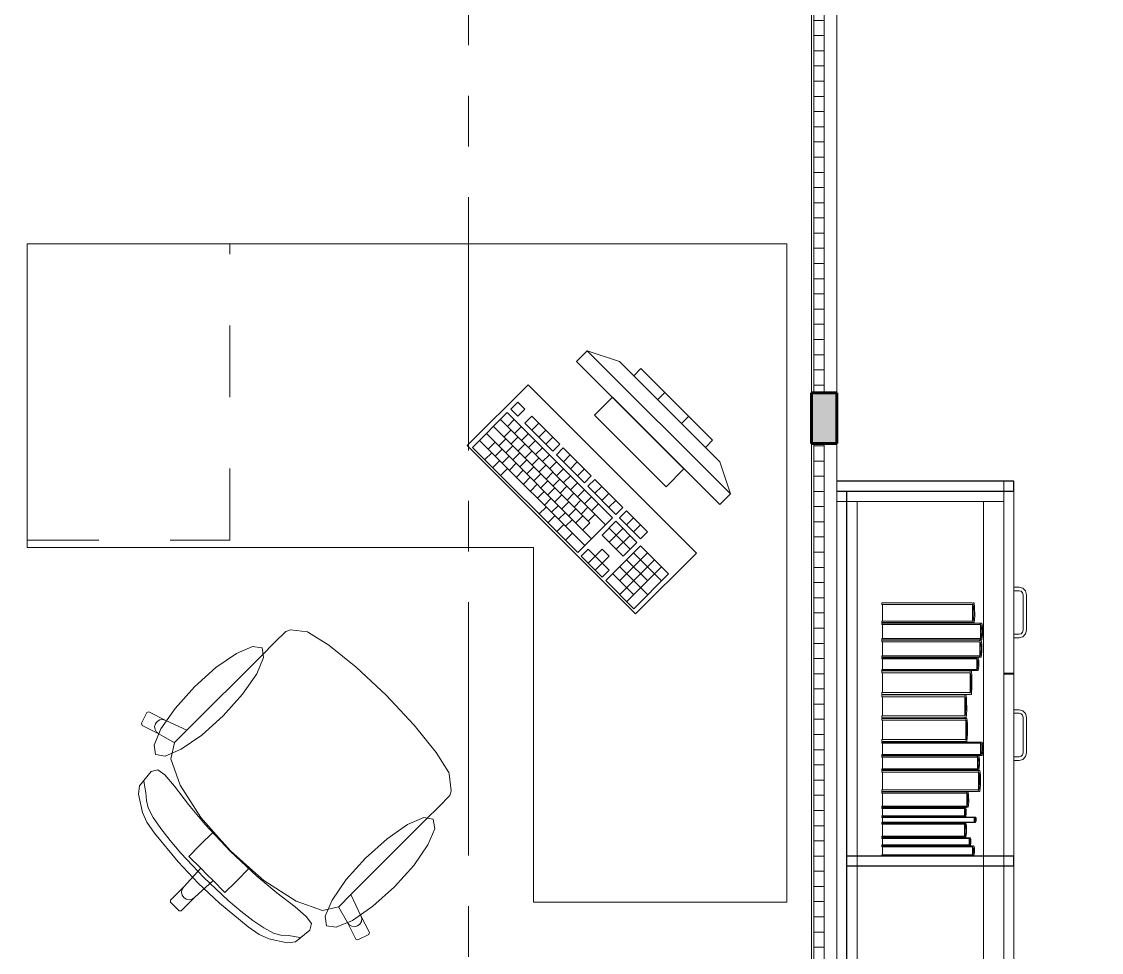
# Model space of a CAD drawing. Header units: inches. Extents: x -38 to 5698, y -33 to 92.
# Drawn here: x 315.66 to 317.793, y 30.32 to 32.158 of the extents above; entities that cross this region are included whole.
import ezdxf

# ---------------------------------------------------------------- set-up
doc = ezdxf.new("R2010")
doc.units = ezdxf.units.IN
doc.header["$MEASUREMENT"] = 0
doc.set_wipeout_variables(frame=1)
for name, pattern in [('Punto & Raya', [0.65, 0.5, -0.075, 0, -0.075]), ('Rayas', [0.282222, 0.141111, -0.141111]), ('Wipeout_Contour', [1, 0, -1])]:
    doc.linetypes.add(name, pattern=pattern)
for name, color, linetype in [('02 _ ARQ _ ZON _ Espacio.3D', 7, 'Continuous'), ('Acabado - Muros', 7, 'Continuous'), ('Interior - Mobiliario', 7, 'Continuous'), ('Marcador - Secciones', 251, 'Continuous'), ('Notas - Etiquetas', 251, 'Continuous')]:
    doc.layers.add(name, color=color, linetype=linetype)
doc.dimstyles.new('Estilo_Generado__8', dxfattribs={"dimtxt": 0.18, "dimasz": 0.0912, "dimexe": 0.18, "dimexo": 0.0625, "dimgap": 0, "dimtad": 0, "dimtih": 1, "dimtoh": 1, "dimdec": 4, "dimzin": 0, "dimdsep": 46, "dimcen": 0.09, "dimadec": 0, "dimazin": 0, "dimtfac": 1, "dimtdec": 4, "dimtmove": 0, "dimatfit": 3, "dimldrblk": 'ARROWHEAD_5', "dimfxl": 1, "dimtolj": 1, "dimtzin": 0, "dimarcsym": 0})
pattern_1 = [(0, (277.500038, 6e-09), (0, 0.030000001), [])]

# ---------------------------------------------------------------- blocks, each defined once
blk = doc.blocks.new('ARROWHEAD_5')
at = {"linetype": 'Continuous', "lineweight": 0}
blk.add_hatch(color=0, dxfattribs=at).paths.add_polyline_path([(-1, 0.2679), (0, 0), (-1, -0.2679)])
at = {"color": 0, "linetype": 'Continuous', "lineweight": 0}
blk.add_line((0, 0), (-1, 0), dxfattribs=at)

msp = doc.modelspace()

# ---------------------------------------------------------------- linework, layer by layer
at = {"layer": '02 _ ARQ _ ZON _ Espacio.3D', "color": 254, "linetype": 'Continuous', "lineweight": 0, "flags": 128}
msp.add_lwpolyline([(307.57, 29.75), (307.57, 30.6), (308.07, 30.6), (308.07, 29.75), (314.5696, 29.75), (314.57, 30.6), (315.07, 30.6), (315.0696, 29.75), (317.22, 29.75), (317.22, 39.75), (315.8047, 39.75), (315.8036, 39.4), (315.07, 39.4), (315.07, 39), (314.57, 39), (314.57, 39.4), (310.7228, 39.4), (310.7234, 39.7505), (308.4643, 39.75), (308.47, 39.4), (308.07, 39.4), (308.07, 39), (307.57, 39), (307.57, 39.7505)], dxfattribs=at)
msp.add_lwpolyline([(322.07, 31), (322.07, 29.7), (328.07, 29.7), (328.07, 30.2), (328.57, 30.2), (328.57, 30.7), (328.92, 30.7), (328.92, 31.899), (330.2701, 31.899), (330.2701, 32.9963), (328.92, 32.9963), (328.9203, 36.3463), (321.57, 36.3463), (321.57, 39.4), (321.17, 39.4), (321.17, 39.75), (317.27, 39.75), (317.27, 29.75), (320.97, 29.75), (320.97, 30.2), (321.57, 30.2), (321.57, 31)], close=True, dxfattribs=at)
at = {"layer": 'Interior - Mobiliario', "color": 175, "linetype": 'Rayas', "lineweight": 13}
for p, q in [((316.0712, 31.134), (316.0712, 31.719)), ((315.6712, 31.134), (316.0712, 31.134))]:
    msp.add_line(p, q, dxfattribs=at)
at = {"layer": 'Interior - Mobiliario', "color": 175, "linetype": 'Continuous', "lineweight": 13}
for p, q in [((316.7772, 31.5079), (316.756, 31.4867)), ((317.0601, 31.2251), (316.7772, 31.5079)), ((316.7772, 31.5079), (316.8409, 31.4867)), ((316.756, 31.4867), (317.0388, 31.2039)), ((316.8409, 31.4867), (317.0388, 31.2887)), ((316.8833, 31.4726), (316.8691, 31.4584)), ((316.8691, 31.4584), (317.0106, 31.317)), ((317.0247, 31.3311), (316.8833, 31.4726)), ((316.8267, 31.416), (316.7914, 31.3806)), ((316.9681, 31.2746), (316.8267, 31.416)), ((316.9163, 31.4113), (316.9304, 31.4254)), ((316.6398, 31.4062), (316.6261, 31.3925)), ((316.6537, 31.3923), (316.6398, 31.4062)), ((316.6193, 31.3856), (316.5507, 31.317)), ((316.827, 31.1779), (316.6193, 31.3856)), ((316.6261, 31.3925), (316.64, 31.3786)), ((316.64, 31.3786), (316.6537, 31.3923)), ((316.6675, 31.3785), (316.6538, 31.3648)), ((316.7229, 31.3231), (316.6675, 31.3785)), ((316.7914, 31.3806), (316.9328, 31.2392)), ((316.9634, 31.3641), (316.9776, 31.3783)), ((316.5918, 31.3582), (316.7822, 31.1678)), ((316.6055, 31.3719), (316.8133, 31.1642)), ((316.6194, 31.358), (316.6331, 31.3717)), ((316.6332, 31.3442), (316.647, 31.3579)), ((316.6538, 31.3648), (316.7092, 31.3094)), ((316.6677, 31.3509), (316.6814, 31.3646)), ((316.5644, 31.3307), (316.7721, 31.123)), ((316.5781, 31.3445), (316.7858, 31.1367)), ((316.6024, 31.3202), (316.6161, 31.3339)), ((316.6126, 31.3374), (316.6263, 31.3511)), ((316.6265, 31.3235), (316.6402, 31.3373)), ((316.6471, 31.3303), (316.6608, 31.3441)), ((316.6815, 31.3371), (316.6952, 31.3508)), ((316.6954, 31.3232), (316.7091, 31.3369)), ((317.0106, 31.317), (317.0247, 31.3311)), ((316.5507, 31.317), (316.7584, 31.1093)), ((316.5817, 31.3134), (316.5954, 31.3271)), ((316.5956, 31.2996), (316.6093, 31.3133)), ((316.6162, 31.3064), (316.6299, 31.3201)), ((316.6403, 31.3097), (316.654, 31.3234)), ((316.6541, 31.2959), (316.6679, 31.3096)), ((316.6609, 31.3165), (316.6746, 31.3302)), ((316.6748, 31.3026), (316.6885, 31.3164)), ((316.7092, 31.3094), (316.7229, 31.3231)), ((316.7298, 31.3162), (316.7161, 31.3024)), ((316.7852, 31.2608), (316.7298, 31.3162)), ((316.5749, 31.2928), (316.5886, 31.3065)), ((316.5905, 31.2772), (316.6042, 31.2909)), ((316.6094, 31.2857), (316.6231, 31.2995)), ((316.63, 31.2925), (316.6438, 31.3062)), ((316.6439, 31.2787), (316.6576, 31.2924)), ((316.668, 31.282), (316.6817, 31.2957)), ((316.6886, 31.2888), (316.7023, 31.3025)), ((316.7025, 31.2749), (316.7162, 31.2887)), ((316.7161, 31.3024), (316.7715, 31.2471)), ((316.73, 31.2886), (316.7437, 31.3023)), ((316.7438, 31.2747), (316.7575, 31.2885)), ((317.0601, 31.2251), (317.0388, 31.2887)), ((316.6061, 31.2616), (316.6198, 31.2754)), ((316.6233, 31.2719), (316.637, 31.2856)), ((316.6371, 31.258), (316.6508, 31.2718)), ((316.6577, 31.2648), (316.6715, 31.2785)), ((316.6818, 31.2682), (316.6956, 31.2819)), ((316.6957, 31.2543), (316.7094, 31.268)), ((316.7163, 31.2611), (316.73, 31.2748)), ((316.7577, 31.2609), (316.7714, 31.2746)), ((316.9328, 31.2392), (316.9681, 31.2746)), ((316.651, 31.2442), (316.6647, 31.2579)), ((316.6716, 31.251), (316.6853, 31.2647)), ((316.6854, 31.2371), (316.6992, 31.2509)), ((316.7095, 31.2405), (316.7232, 31.2542)), ((316.7302, 31.2473), (316.7439, 31.261)), ((316.744, 31.2334), (316.7577, 31.2471)), ((316.7715, 31.2471), (316.7852, 31.2608)), ((316.7922, 31.2538), (316.7784, 31.2401)), ((316.8475, 31.1985), (316.7922, 31.2538)), ((316.6648, 31.2303), (316.6785, 31.2441)), ((316.6786, 31.2165), (316.6924, 31.2302)), ((316.6993, 31.2233), (316.713, 31.237)), ((316.7234, 31.2266), (316.7371, 31.2403)), ((316.7372, 31.2128), (316.7509, 31.2265)), ((316.7579, 31.2196), (316.7716, 31.2333)), ((316.7784, 31.2401), (316.8338, 31.1847)), ((316.7923, 31.2263), (316.806, 31.24)), ((316.8061, 31.2124), (316.8198, 31.2261)), ((317.0388, 31.2039), (317.0601, 31.2251)), ((317.29, 31.23), (317.6, 31.23)), ((317.29, 29.77), (317.29, 31.23)), ((317.6, 31.23), (317.6, 29.77)), ((316.6925, 31.2027), (316.7062, 31.2164)), ((316.7063, 31.1888), (316.7201, 31.2025)), ((316.7131, 31.2094), (316.7268, 31.2232)), ((316.727, 31.1956), (316.7407, 31.2093)), ((316.7511, 31.1989), (316.7648, 31.2126)), ((316.7717, 31.2057), (316.7854, 31.2194)), ((316.7856, 31.1919), (316.7993, 31.2056)), ((316.82, 31.1986), (316.8337, 31.2123)), ((317.31, 31.21), (317.56, 31.21)), ((317.56, 31.21), (317.6, 31.21)), ((316.6822, 31.1855), (316.696, 31.1992)), ((316.6996, 31.1682), (316.7133, 31.1819)), ((316.7202, 31.175), (316.7339, 31.1887)), ((316.7408, 31.1817), (316.7545, 31.1955)), ((316.7547, 31.1679), (316.7684, 31.1816)), ((316.7649, 31.1851), (316.7786, 31.1988)), ((316.7788, 31.1712), (316.7925, 31.1849)), ((316.8338, 31.1847), (316.8475, 31.1985)), ((316.8545, 31.1915), (316.8408, 31.1778)), ((316.896, 31.15), (316.8545, 31.1915)), ((316.7169, 31.1509), (316.7306, 31.1646)), ((316.734, 31.1611), (316.7478, 31.1748)), ((316.7584, 31.1093), (316.827, 31.1779)), ((316.7685, 31.1541), (316.7822, 31.1678)), ((316.8339, 31.171), (316.8065, 31.1435)), ((316.8754, 31.1294), (316.8339, 31.171)), ((316.8408, 31.1778), (316.8823, 31.1363)), ((316.8546, 31.164), (316.8683, 31.1777)), ((316.8684, 31.1501), (316.8822, 31.1638)), ((316.7342, 31.1335), (316.7479, 31.1473)), ((316.8065, 31.1435), (316.848, 31.102)), ((316.8202, 31.1572), (316.8617, 31.1157)), ((316.8203, 31.1297), (316.8477, 31.1571)), ((316.8342, 31.1158), (316.8616, 31.1433)), ((316.8823, 31.1363), (316.896, 31.15)), ((316.8824, 31.1225), (316.8138, 31.0539)), ((316.848, 31.102), (316.8754, 31.1294)), ((316.9378, 31.0671), (316.8824, 31.1225)), ((316.779, 31.1161), (316.7653, 31.1024)), ((316.7653, 31.1024), (316.8069, 31.0608)), ((316.7929, 31.1023), (316.779, 31.1161)), ((316.7792, 31.0885), (316.7929, 31.1023)), ((316.8066, 31.116), (316.7929, 31.1023)), ((316.7929, 31.1023), (316.8067, 31.0884)), ((316.8205, 31.1021), (316.8066, 31.116)), ((316.8067, 31.0884), (316.8205, 31.1021)), ((316.8414, 31.0538), (316.8962, 31.1086)), ((316.8686, 31.1088), (316.924, 31.0534)), ((316.793, 31.0747), (316.8067, 31.0884)), ((316.8206, 31.0746), (316.8067, 31.0884)), ((316.8069, 31.0608), (316.8206, 31.0746)), ((316.8412, 31.0814), (316.8966, 31.026)), ((316.8415, 31.0262), (316.9101, 31.0948)), ((316.8549, 31.0951), (316.8965, 31.0535)), ((316.8553, 31.0124), (316.9239, 31.081)), ((316.8138, 31.0539), (316.8692, 30.9985)), ((316.8275, 31.0676), (316.8691, 31.0261)), ((316.8692, 30.9985), (316.9378, 31.0671)), ((317.63, 31.041), (317.62, 31.041)), ((317.62, 31.041), (317.62, 31.034)), ((317.62, 31.034), (317.63, 31.034)), ((317.6375, 31.039), (317.63, 31.041)), ((317.63, 31.034), (317.634, 31.0329)), ((317.634, 31.0329), (317.6369, 31.03)), ((317.643, 31.0335), (317.6375, 31.039)), ((317.645, 31.026), (317.643, 31.0335)), ((317.6369, 31.03), (317.638, 31.026)), ((317.638, 31.026), (317.638, 30.956)), ((317.645, 30.956), (317.645, 31.026)), ((317.3587, 31.0066), (317.3587, 31.0097)), ((317.3587, 31.0097), (317.5372, 31.0097)), ((317.5394, 31.0066), (317.3587, 31.0066)), ((317.3605, 30.974), (317.3605, 31.0066)), ((317.5372, 31.0097), (317.5373, 31.0095)), ((317.5373, 31.0095), (317.5376, 31.0093)), ((317.5376, 31.0093), (317.5378, 31.0091)), ((317.5378, 31.0091), (317.5381, 31.0091)), ((317.5381, 31.0091), (317.5384, 31.0091)), ((317.5384, 31.0091), (317.5386, 31.0092)), ((317.5384, 31.0066), (317.5384, 30.974)), ((317.5386, 31.0092), (317.5389, 31.0093)), ((317.5389, 31.0093), (317.5391, 31.0096)), ((317.5391, 31.0096), (317.5392, 31.0097)), ((317.5392, 31.0097), (317.5412, 31.0097)), ((317.5402, 31.0008), (317.5394, 31.0066)), ((317.5407, 30.9888), (317.5402, 31.0008)), ((317.5412, 31.0097), (317.5422, 31.0012)), ((317.5422, 31.0012), (317.5424, 30.9838)), ((317.3587, 30.9709), (317.3587, 30.974)), ((317.3587, 30.974), (317.5394, 30.974)), ((317.5372, 30.9709), (317.3587, 30.9709)), ((317.3587, 30.9672), (317.3587, 30.9699)), ((317.3587, 30.9699), (317.5524, 30.9699)), ((317.5373, 30.971), (317.5372, 30.9709)), ((317.5375, 30.9712), (317.5373, 30.971)), ((317.5378, 30.9714), (317.5375, 30.9712)), ((317.538, 30.9715), (317.5378, 30.9714)), ((317.5383, 30.9715), (317.538, 30.9715)), ((317.5386, 30.9714), (317.5383, 30.9715)), ((317.5388, 30.9713), (317.5386, 30.9714)), ((317.539, 30.9711), (317.5388, 30.9713)), ((317.5392, 30.9709), (317.539, 30.9711)), ((317.5412, 30.9709), (317.5392, 30.9709)), ((317.5394, 30.974), (317.5399, 30.9769)), ((317.5399, 30.9769), (317.5407, 30.9888)), ((317.5424, 30.9838), (317.5412, 30.9709)), ((317.5524, 30.9699), (317.5526, 30.9697)), ((317.5526, 30.9697), (317.5528, 30.9695)), ((317.5528, 30.9695), (317.5531, 30.9694)), ((317.5531, 30.9694), (317.5534, 30.9693)), ((317.5534, 30.9693), (317.5537, 30.9693)), ((317.5537, 30.9693), (317.554, 30.9694)), ((317.554, 30.9694), (317.5542, 30.9695)), ((317.5542, 30.9695), (317.5545, 30.9697)), ((317.5545, 30.9697), (317.5546, 30.9699)), ((317.5546, 30.9699), (317.5568, 30.9699)), ((317.5568, 30.9699), (317.5578, 30.9626)), ((316.1815, 30.9536), (316.1596, 30.9317)), ((316.1908, 30.9565), (316.1815, 30.9536)), ((316.2247, 30.9525), (316.1908, 30.9565)), ((316.2269, 30.9516), (316.2247, 30.9525)), ((316.2669, 30.9267), (316.2269, 30.9516)), ((317.5548, 30.9672), (317.3587, 30.9672)), ((317.3606, 30.9396), (317.3606, 30.9672)), ((317.5538, 30.9672), (317.5538, 30.9396)), ((317.5557, 30.9623), (317.5548, 30.9672)), ((317.5554, 30.9421), (317.5562, 30.9522)), ((317.5562, 30.9522), (317.5557, 30.9623)), ((317.5581, 30.9479), (317.5568, 30.937)), ((317.5578, 30.9626), (317.5581, 30.9479)), ((317.63, 30.948), (317.62, 30.948)), ((317.62, 30.948), (317.62, 30.941)), ((317.634, 30.9491), (317.63, 30.948)), ((317.6369, 30.952), (317.634, 30.9491)), ((317.638, 30.956), (317.6369, 30.952)), ((317.6375, 30.943), (317.643, 30.9485)), ((317.643, 30.9485), (317.645, 30.956)), ((316.1596, 30.9317), (316.1341, 30.9062)), ((316.3206, 30.8831), (316.2669, 30.9267)), ((317.3587, 30.937), (317.3587, 30.9396)), ((317.3587, 30.9396), (317.5548, 30.9396)), ((317.5524, 30.937), (317.3587, 30.937)), ((317.3587, 30.9333), (317.3587, 30.936)), ((317.3587, 30.936), (317.5511, 30.936)), ((317.5535, 30.9333), (317.3587, 30.9333)), ((317.3606, 30.9053), (317.3606, 30.9333)), ((317.5511, 30.936), (317.5513, 30.9358)), ((317.5513, 30.9358), (317.5516, 30.9356)), ((317.5516, 30.9356), (317.5518, 30.9355)), ((317.5518, 30.9355), (317.5521, 30.9354)), ((317.5521, 30.9354), (317.5524, 30.9354)), ((317.5525, 30.9371), (317.5524, 30.937)), ((317.5524, 30.9354), (317.5527, 30.9355)), ((317.5528, 30.9373), (317.5525, 30.9371)), ((317.5525, 30.9333), (317.5525, 30.9053)), ((317.5527, 30.9355), (317.553, 30.9357)), ((317.553, 30.9375), (317.5528, 30.9373)), ((317.5533, 30.9375), (317.553, 30.9375)), ((317.553, 30.9357), (317.5532, 30.9359)), ((317.5532, 30.9359), (317.5533, 30.936)), ((317.5536, 30.9375), (317.5533, 30.9375)), ((317.5533, 30.936), (317.5555, 30.936)), ((317.5544, 30.9283), (317.5535, 30.9333)), ((317.5539, 30.9375), (317.5536, 30.9375)), ((317.5542, 30.9373), (317.5539, 30.9375)), ((317.5544, 30.9372), (317.5542, 30.9373)), ((317.5546, 30.937), (317.5544, 30.9372)), ((317.5549, 30.918), (317.5544, 30.9283)), ((317.5568, 30.937), (317.5546, 30.937)), ((317.5548, 30.9396), (317.5554, 30.9421)), ((317.5555, 30.936), (317.5565, 30.9287)), ((317.5565, 30.9287), (317.5568, 30.9137)), ((317.62, 30.941), (317.63, 30.941)), ((317.63, 30.941), (317.6375, 30.943)), ((316.1341, 30.9062), (315.9862, 30.7583)), ((317.3587, 30.9026), (317.3587, 30.9053)), ((317.3587, 30.9053), (317.5535, 30.9053)), ((317.5535, 30.9053), (317.5541, 30.9078)), ((317.5541, 30.9078), (317.5549, 30.918)), ((317.5568, 30.9137), (317.5555, 30.9026)), ((316.3214, 30.8824), (316.3206, 30.8831)), ((317.5511, 30.9026), (317.3587, 30.9026)), ((317.3587, 30.8996), (317.3587, 30.9016)), ((317.3587, 30.9016), (317.5452, 30.9016)), ((317.5475, 30.8996), (317.3587, 30.8996)), ((317.3606, 30.8785), (317.3606, 30.8996)), ((317.5452, 30.9016), (317.5454, 30.9015)), ((317.5454, 30.9015), (317.5456, 30.9013)), ((317.5456, 30.9013), (317.5459, 30.9012)), ((317.5459, 30.9012), (317.5462, 30.9012)), ((317.5462, 30.9012), (317.5465, 30.9012)), ((317.5465, 30.9012), (317.5467, 30.9012)), ((317.5465, 30.8996), (317.5465, 30.8785)), ((317.5467, 30.9012), (317.547, 30.9013)), ((317.547, 30.9013), (317.5472, 30.9015)), ((317.5472, 30.9015), (317.5473, 30.9016)), ((317.5473, 30.9016), (317.5494, 30.9016)), ((317.5484, 30.8958), (317.5475, 30.8996)), ((317.5481, 30.8804), (317.5489, 30.8881)), ((317.5489, 30.8881), (317.5484, 30.8958)), ((317.5494, 30.9016), (317.5505, 30.8961)), ((317.5507, 30.8849), (317.5494, 30.8765)), ((317.5505, 30.8961), (317.5507, 30.8849)), ((317.5512, 30.9027), (317.5511, 30.9026)), ((317.5515, 30.9029), (317.5512, 30.9027)), ((317.5518, 30.9031), (317.5515, 30.9029)), ((317.552, 30.9031), (317.5518, 30.9031)), ((317.5523, 30.9031), (317.552, 30.9031)), ((317.5526, 30.9031), (317.5523, 30.9031)), ((317.5529, 30.903), (317.5526, 30.9031)), ((317.5532, 30.9028), (317.5529, 30.903)), ((317.5533, 30.9026), (317.5532, 30.9028)), ((317.5555, 30.9026), (317.5533, 30.9026)), ((316.3798, 30.8276), (316.3214, 30.8824)), ((317.3587, 30.8765), (317.3587, 30.8785)), ((317.3587, 30.8785), (317.5475, 30.8785)), ((317.5452, 30.8765), (317.3587, 30.8765)), ((317.3587, 30.8718), (317.3587, 30.8755)), ((317.3587, 30.8755), (317.532, 30.8755)), ((317.5341, 30.8718), (317.3587, 30.8718)), ((317.3604, 30.8329), (317.3604, 30.8718)), ((317.532, 30.8755), (317.5321, 30.8753)), ((317.5321, 30.8753), (317.5323, 30.875)), ((317.5323, 30.875), (317.5326, 30.8748)), ((317.5326, 30.8748), (317.5328, 30.8748)), ((317.5328, 30.8748), (317.5331, 30.8748)), ((317.5331, 30.8748), (317.5334, 30.8749)), ((317.5332, 30.8718), (317.5332, 30.8329)), ((317.5334, 30.8749), (317.5336, 30.8751)), ((317.5336, 30.8751), (317.5338, 30.8754)), ((317.5338, 30.8754), (317.5339, 30.8755)), ((317.5339, 30.8755), (317.5358, 30.8755)), ((317.5349, 30.8649), (317.5341, 30.8718)), ((317.5353, 30.8506), (317.5349, 30.8649)), ((317.5358, 30.8755), (317.5368, 30.8654)), ((317.5368, 30.8654), (317.537, 30.8447)), ((317.5453, 30.8766), (317.5452, 30.8765)), ((317.5456, 30.8768), (317.5453, 30.8766)), ((317.5458, 30.8769), (317.5456, 30.8768)), ((317.5461, 30.8769), (317.5458, 30.8769)), ((317.5464, 30.8769), (317.5461, 30.8769)), ((317.5467, 30.8769), (317.5464, 30.8769)), ((317.5469, 30.8768), (317.5467, 30.8769)), ((317.5472, 30.8767), (317.5469, 30.8768)), ((317.5473, 30.8765), (317.5472, 30.8767)), ((317.5494, 30.8765), (317.5473, 30.8765)), ((317.5475, 30.8785), (317.5481, 30.8804)), ((317.62, 30.871), (317.6, 30.871)), ((317.62, 30.869), (317.6, 30.869)), ((317.5346, 30.8364), (317.5353, 30.8506)), ((317.537, 30.8447), (317.5358, 30.8292)), ((316.3798, 30.8276), (316.4346, 30.7693)), ((317.3587, 30.8292), (317.3587, 30.8329)), ((317.3587, 30.8329), (317.5341, 30.8329)), ((317.532, 30.8292), (317.3587, 30.8292)), ((317.3587, 30.8246), (317.3587, 30.8282)), ((317.3587, 30.8282), (317.5219, 30.8282)), ((317.5239, 30.8246), (317.3587, 30.8246)), ((317.3603, 30.7866), (317.3603, 30.8246)), ((317.5219, 30.8282), (317.522, 30.828)), ((317.522, 30.828), (317.5223, 30.8277)), ((317.5223, 30.8277), (317.5225, 30.8275)), ((317.5225, 30.8275), (317.5227, 30.8275)), ((317.5227, 30.8275), (317.523, 30.8275)), ((317.523, 30.8275), (317.5232, 30.8276)), ((317.5231, 30.8246), (317.5231, 30.7866)), ((317.5232, 30.8276), (317.5235, 30.8278)), ((317.5235, 30.8278), (317.5237, 30.828)), ((317.5237, 30.828), (317.5238, 30.8282)), ((317.5238, 30.8282), (317.5256, 30.8282)), ((317.5247, 30.8178), (317.5239, 30.8246)), ((317.5256, 30.8282), (317.5265, 30.8183)), ((317.5321, 30.8294), (317.532, 30.8292)), ((317.5323, 30.8297), (317.5321, 30.8294)), ((317.5325, 30.8299), (317.5323, 30.8297)), ((317.5328, 30.83), (317.5325, 30.8299)), ((317.533, 30.83), (317.5328, 30.83)), ((317.5333, 30.8299), (317.533, 30.83)), ((317.5335, 30.8297), (317.5333, 30.8299)), ((317.5338, 30.8295), (317.5335, 30.8297)), ((317.5339, 30.8292), (317.5338, 30.8295)), ((317.5358, 30.8292), (317.5339, 30.8292)), ((317.5341, 30.8329), (317.5346, 30.8364)), ((317.5244, 30.79), (317.5251, 30.8039)), ((317.5251, 30.8039), (317.5247, 30.8178)), ((317.5267, 30.798), (317.5256, 30.7829)), ((317.5265, 30.8183), (317.5267, 30.798)), ((317.62, 30.799), (317.63, 30.799)), ((317.62, 30.792), (317.62, 30.799)), ((317.63, 30.799), (317.6375, 30.797)), ((315.9073, 30.7936), (315.8965, 30.7722)), ((315.9114, 30.7949), (315.9073, 30.7936)), ((315.9445, 30.7779), (315.9114, 30.7949)), ((315.9279, 30.776), (315.9243, 30.7714)), ((315.933, 30.7788), (315.9279, 30.776)), ((315.9388, 30.7795), (315.933, 30.7788)), ((315.9445, 30.7779), (315.9388, 30.7795)), ((315.9862, 30.7583), (315.9445, 30.7779)), ((317.3587, 30.7829), (317.3587, 30.7866)), ((317.3587, 30.7866), (317.5239, 30.7866)), ((317.5219, 30.7829), (317.3587, 30.7829)), ((317.3587, 30.7783), (317.3587, 30.7819)), ((317.3587, 30.7819), (317.5234, 30.7819)), ((317.5255, 30.7783), (317.3587, 30.7783)), ((317.3603, 30.7399), (317.3603, 30.7783)), ((317.522, 30.7831), (317.5219, 30.7829)), ((317.5222, 30.7834), (317.522, 30.7831)), ((317.5224, 30.7836), (317.5222, 30.7834)), ((317.5227, 30.7837), (317.5224, 30.7836)), ((317.5229, 30.7837), (317.5227, 30.7837)), ((317.5232, 30.7836), (317.5229, 30.7837)), ((317.5234, 30.7834), (317.5232, 30.7836)), ((317.5236, 30.7832), (317.5234, 30.7834)), ((317.5234, 30.7819), (317.5236, 30.7817)), ((317.5238, 30.7829), (317.5236, 30.7832)), ((317.5236, 30.7817), (317.5238, 30.7814)), ((317.5256, 30.7829), (317.5238, 30.7829)), ((317.5238, 30.7814), (317.524, 30.7813)), ((317.5239, 30.7866), (317.5244, 30.79)), ((317.524, 30.7813), (317.5243, 30.7812)), ((317.5243, 30.7812), (317.5245, 30.7812)), ((317.5245, 30.7812), (317.5248, 30.7813)), ((317.5246, 30.7783), (317.5246, 30.7399)), ((317.5248, 30.7813), (317.525, 30.7815)), ((317.525, 30.7815), (317.5252, 30.7818)), ((317.5252, 30.7818), (317.5253, 30.7819)), ((317.5253, 30.7819), (317.5271, 30.7819)), ((317.5262, 30.7714), (317.5255, 30.7783)), ((317.5271, 30.7819), (317.5281, 30.7719)), ((317.63, 30.792), (317.62, 30.792)), ((317.634, 30.7909), (317.63, 30.792)), ((317.6369, 30.788), (317.634, 30.7909)), ((317.638, 30.784), (317.6369, 30.788)), ((317.6375, 30.797), (317.643, 30.7915)), ((317.638, 30.714), (317.638, 30.784)), ((317.643, 30.7915), (317.645, 30.784)), ((317.645, 30.784), (317.645, 30.714)), ((315.8965, 30.7722), (315.8978, 30.7681)), ((315.8978, 30.7681), (315.9309, 30.7512)), ((315.9243, 30.7714), (315.9227, 30.7658)), ((315.9227, 30.7658), (315.9234, 30.7599)), ((315.9234, 30.7599), (315.9263, 30.7548)), ((315.9263, 30.7548), (315.9309, 30.7512)), ((315.962, 30.7341), (315.9862, 30.7583)), ((316.4346, 30.7693), (316.4353, 30.7684)), ((316.4353, 30.7684), (316.4788, 30.7148)), ((317.526, 30.7433), (317.5267, 30.7574)), ((317.5267, 30.7574), (317.5262, 30.7714)), ((317.5281, 30.7719), (317.5283, 30.7515)), ((315.9309, 30.7512), (315.9619, 30.7338)), ((315.9619, 30.7338), (315.9545, 30.7019)), ((315.962, 30.7341), (315.9619, 30.7338)), ((317.3587, 30.7362), (317.3587, 30.7399)), ((317.3587, 30.7399), (317.5255, 30.7399)), ((317.5234, 30.7362), (317.3587, 30.7362)), ((317.3587, 30.7331), (317.3587, 30.7352)), ((317.3587, 30.7352), (317.5529, 30.7352)), ((317.5235, 30.7364), (317.5234, 30.7362)), ((317.5238, 30.7367), (317.5235, 30.7364)), ((317.524, 30.7369), (317.5238, 30.7367)), ((317.5242, 30.737), (317.524, 30.7369)), ((317.5245, 30.737), (317.5242, 30.737)), ((317.5247, 30.7369), (317.5245, 30.737)), ((317.525, 30.7367), (317.5247, 30.7369)), ((317.5252, 30.7365), (317.525, 30.7367)), ((317.5253, 30.7362), (317.5252, 30.7365)), ((317.5271, 30.7362), (317.5253, 30.7362)), ((317.5255, 30.7399), (317.526, 30.7433)), ((317.5283, 30.7515), (317.5271, 30.7362)), ((317.5529, 30.7352), (317.553, 30.7351)), ((317.553, 30.7351), (317.5533, 30.7349)), ((317.5533, 30.7349), (317.5536, 30.7348)), ((317.5536, 30.7348), (317.5539, 30.7348)), ((317.5539, 30.7348), (317.5541, 30.7348)), ((317.5541, 30.7348), (317.5544, 30.7348)), ((317.5544, 30.7348), (317.5547, 30.7349)), ((317.5547, 30.7349), (317.555, 30.7351)), ((317.555, 30.7351), (317.5551, 30.7352)), ((317.5551, 30.7352), (317.5572, 30.7352)), ((317.5572, 30.7352), (317.5583, 30.7294)), ((316.4788, 30.7148), (316.5038, 30.6747)), ((317.5552, 30.7331), (317.3587, 30.7331)), ((317.3606, 30.7108), (317.3606, 30.7331)), ((317.5542, 30.7331), (317.5542, 30.7108)), ((317.5562, 30.7291), (317.5552, 30.7331)), ((317.5552, 30.7108), (317.5558, 30.7128)), ((317.5558, 30.7128), (317.5567, 30.7209)), ((317.5567, 30.7209), (317.5562, 30.7291)), ((317.5586, 30.7175), (317.5572, 30.7086)), ((317.5583, 30.7294), (317.5586, 30.7175)), ((317.6369, 30.71), (317.638, 30.714)), ((317.645, 30.714), (317.643, 30.7065)), ((315.9545, 30.7019), (315.9728, 30.6499)), ((317.3587, 30.7086), (317.3587, 30.7108)), ((317.3587, 30.7108), (317.5552, 30.7108)), ((317.5529, 30.7086), (317.3587, 30.7086)), ((317.3587, 30.7054), (317.3587, 30.7076)), ((317.3587, 30.7076), (317.5466, 30.7076)), ((317.5489, 30.7054), (317.3587, 30.7054)), ((317.3606, 30.6822), (317.3606, 30.7054)), ((317.5466, 30.7076), (317.5468, 30.7075)), ((317.5468, 30.7075), (317.547, 30.7073)), ((317.547, 30.7073), (317.5473, 30.7072)), ((317.5473, 30.7072), (317.5475, 30.7072)), ((317.5475, 30.7072), (317.5478, 30.7072)), ((317.5478, 30.7072), (317.5481, 30.7072)), ((317.5479, 30.7054), (317.5479, 30.6822)), ((317.5481, 30.7072), (317.5484, 30.7074)), ((317.5484, 30.7074), (317.5486, 30.7075)), ((317.5486, 30.7075), (317.5487, 30.7076)), ((317.5487, 30.7076), (317.5508, 30.7076)), ((317.5498, 30.7013), (317.5489, 30.7054)), ((317.5495, 30.6843), (317.5503, 30.6928)), ((317.5503, 30.6928), (317.5498, 30.7013)), ((317.5508, 30.7076), (317.5519, 30.7016)), ((317.5519, 30.7016), (317.5521, 30.6892)), ((317.553, 30.7087), (317.5529, 30.7086)), ((317.5532, 30.7089), (317.553, 30.7087)), ((317.5535, 30.709), (317.5532, 30.7089)), ((317.5538, 30.7091), (317.5535, 30.709)), ((317.5541, 30.7091), (317.5538, 30.7091)), ((317.5544, 30.709), (317.5541, 30.7091)), ((317.5546, 30.7089), (317.5544, 30.709)), ((317.5549, 30.7088), (317.5546, 30.7089)), ((317.5551, 30.7086), (317.5549, 30.7088)), ((317.5572, 30.7086), (317.5551, 30.7086)), ((317.62, 30.706), (317.63, 30.706)), ((317.62, 30.699), (317.62, 30.706)), ((317.63, 30.699), (317.62, 30.699)), ((317.63, 30.706), (317.634, 30.7071)), ((317.6375, 30.701), (317.63, 30.699)), ((317.634, 30.7071), (317.6369, 30.71)), ((317.643, 30.7065), (317.6375, 30.701)), ((315.9158, 30.6768), (315.8926, 30.6489)), ((315.9288, 30.6802), (315.9158, 30.6768)), ((315.9431, 30.6702), (315.9288, 30.6802)), ((315.9617, 30.6479), (315.9431, 30.6702)), ((316.5038, 30.6747), (316.5047, 30.6726)), ((316.5047, 30.6726), (316.5086, 30.6387)), ((317.3587, 30.68), (317.3587, 30.6822)), ((317.3587, 30.6822), (317.5489, 30.6822)), ((317.5466, 30.68), (317.3587, 30.68)), ((317.3587, 30.6757), (317.3587, 30.679)), ((317.3587, 30.679), (317.5484, 30.679)), ((317.5507, 30.6757), (317.3587, 30.6757)), ((317.3606, 30.6411), (317.3606, 30.6757)), ((317.5467, 30.6801), (317.5466, 30.68)), ((317.5469, 30.6802), (317.5467, 30.6801)), ((317.5472, 30.6804), (317.5469, 30.6802)), ((317.5475, 30.6804), (317.5472, 30.6804)), ((317.5478, 30.6804), (317.5475, 30.6804)), ((317.548, 30.6804), (317.5478, 30.6804)), ((317.5483, 30.6803), (317.548, 30.6804)), ((317.5486, 30.6801), (317.5483, 30.6803)), ((317.5484, 30.679), (317.5486, 30.6788)), ((317.5487, 30.68), (317.5486, 30.6801)), ((317.5486, 30.6788), (317.5488, 30.6785)), ((317.5508, 30.68), (317.5487, 30.68)), ((317.5488, 30.6785), (317.5491, 30.6784)), ((317.5489, 30.6822), (317.5495, 30.6843)), ((317.5491, 30.6784), (317.5494, 30.6783)), ((317.5494, 30.6783), (317.5496, 30.6783)), ((317.5496, 30.6783), (317.5499, 30.6784)), ((317.5497, 30.6757), (317.5497, 30.6411)), ((317.5499, 30.6784), (317.5502, 30.6786)), ((317.5502, 30.6786), (317.5504, 30.6788)), ((317.5504, 30.6788), (317.5505, 30.679)), ((317.5505, 30.679), (317.5527, 30.679)), ((317.5516, 30.6695), (317.5507, 30.6757)), ((317.5521, 30.6892), (317.5508, 30.68)), ((317.5521, 30.6569), (317.5516, 30.6695)), ((317.5527, 30.679), (317.5537, 30.6699)), ((317.5537, 30.6699), (317.554, 30.6516)), ((315.8926, 30.6489), (315.8908, 30.6322)), ((315.9023, 30.6542), (315.9015, 30.6587)), ((315.9031, 30.6462), (315.9023, 30.6542)), ((315.9728, 30.6499), (316.0142, 30.5861)), ((317.5513, 30.6442), (317.5521, 30.6569)), ((317.554, 30.6516), (317.5527, 30.6378)), ((315.8908, 30.6322), (315.8985, 30.596)), ((315.9051, 30.6354), (315.9031, 30.6462)), ((315.9063, 30.62), (315.9051, 30.6354)), ((315.9896, 30.6117), (315.9617, 30.6479)), ((316.5058, 30.6294), (316.4838, 30.6074)), ((316.5086, 30.6387), (316.5058, 30.6294)), ((317.3587, 30.6378), (317.3587, 30.6411)), ((317.3587, 30.6411), (317.5507, 30.6411)), ((317.5484, 30.6378), (317.3587, 30.6378)), ((317.3587, 30.6344), (317.3587, 30.6368)), ((317.3587, 30.6368), (317.5258, 30.6368)), ((317.5278, 30.6344), (317.3587, 30.6344)), ((317.3604, 30.6088), (317.3604, 30.6344)), ((317.5258, 30.6368), (317.5259, 30.6367)), ((317.5259, 30.6367), (317.5262, 30.6365)), ((317.5262, 30.6365), (317.5264, 30.6364)), ((317.5264, 30.6364), (317.5266, 30.6363)), ((317.5266, 30.6363), (317.5269, 30.6363)), ((317.5269, 30.6363), (317.5271, 30.6364)), ((317.527, 30.6344), (317.527, 30.6088)), ((317.5271, 30.6364), (317.5274, 30.6365)), ((317.5274, 30.6365), (317.5276, 30.6367)), ((317.5276, 30.6367), (317.5277, 30.6368)), ((317.5277, 30.6368), (317.5295, 30.6368)), ((317.5286, 30.6298), (317.5278, 30.6344)), ((317.5291, 30.6204), (317.5286, 30.6298)), ((317.5295, 30.6368), (317.5305, 30.6301)), ((317.5305, 30.6301), (317.5307, 30.6165)), ((317.5485, 30.638), (317.5484, 30.6378)), ((317.5487, 30.6382), (317.5485, 30.638)), ((317.549, 30.6384), (317.5487, 30.6382)), ((317.5493, 30.6385), (317.549, 30.6384)), ((317.5496, 30.6385), (317.5493, 30.6385)), ((317.5499, 30.6384), (317.5496, 30.6385)), ((317.5501, 30.6383), (317.5499, 30.6384)), ((317.5504, 30.6381), (317.5501, 30.6383)), ((317.5505, 30.6378), (317.5504, 30.6381)), ((317.5527, 30.6378), (317.5505, 30.6378)), ((317.5507, 30.6411), (317.5513, 30.6442)), ((315.9102, 30.6053), (315.9063, 30.62)), ((316.0223, 30.5724), (315.9896, 30.6117)), ((316.4838, 30.6074), (316.4583, 30.5819)), ((317.3587, 30.6063), (317.3587, 30.6088)), ((317.3587, 30.6088), (317.5278, 30.6088)), ((317.5258, 30.6063), (317.3587, 30.6063)), ((317.3587, 30.6039), (317.3587, 30.6053)), ((317.3587, 30.6053), (317.521, 30.6053)), ((317.521, 30.6053), (317.5212, 30.6052)), ((317.5228, 30.6053), (317.5229, 30.6053)), ((317.5229, 30.6053), (317.5247, 30.6053)), ((317.5247, 30.6053), (317.5256, 30.6015)), ((317.5259, 30.6064), (317.5258, 30.6063)), ((317.5261, 30.6066), (317.5259, 30.6064)), ((317.5263, 30.6068), (317.5261, 30.6066)), ((317.5266, 30.6068), (317.5263, 30.6068)), ((317.5268, 30.6068), (317.5266, 30.6068)), ((317.5271, 30.6068), (317.5268, 30.6068)), ((317.5273, 30.6067), (317.5271, 30.6068)), ((317.5275, 30.6065), (317.5273, 30.6067)), ((317.5277, 30.6063), (317.5275, 30.6065)), ((317.5295, 30.6063), (317.5277, 30.6063)), ((317.5278, 30.6088), (317.5283, 30.6111)), ((317.5283, 30.6111), (317.5291, 30.6204)), ((317.5307, 30.6165), (317.5295, 30.6063)), ((315.8985, 30.596), (315.9075, 30.5768)), ((315.9201, 30.5864), (315.9102, 30.6053)), ((315.935, 30.5646), (315.9201, 30.5864)), ((316.0142, 30.5861), (316.039, 30.558)), ((317.523, 30.6039), (317.3587, 30.6039)), ((317.3587, 30.588), (317.3587, 30.5894)), ((317.3587, 30.5894), (317.523, 30.5894)), ((317.521, 30.588), (317.3587, 30.588)), ((317.3587, 30.5861), (317.3587, 30.587)), ((317.3587, 30.587), (317.54, 30.587)), ((317.5422, 30.5861), (317.3587, 30.5861)), ((317.3603, 30.5894), (317.3603, 30.6039)), ((317.3605, 30.5768), (317.3605, 30.5861)), ((317.5211, 30.588), (317.521, 30.588)), ((317.5213, 30.5881), (317.5211, 30.588)), ((317.5212, 30.6052), (317.5214, 30.6051)), ((317.5216, 30.5882), (317.5213, 30.5881)), ((317.5214, 30.6051), (317.5216, 30.6051)), ((317.5216, 30.6051), (317.5219, 30.605)), ((317.5218, 30.5883), (317.5216, 30.5882)), ((317.522, 30.5883), (317.5218, 30.5883)), ((317.5219, 30.605), (317.5221, 30.605)), ((317.5223, 30.5882), (317.522, 30.5883)), ((317.5221, 30.605), (317.5223, 30.6051)), ((317.5222, 30.6039), (317.5222, 30.5894)), ((317.5223, 30.6051), (317.5226, 30.6052)), ((317.5225, 30.5882), (317.5223, 30.5882)), ((317.5227, 30.5881), (317.5225, 30.5882)), ((317.5226, 30.6052), (317.5228, 30.6053)), ((317.5229, 30.588), (317.5227, 30.5881)), ((317.5247, 30.588), (317.5229, 30.588)), ((317.5238, 30.6013), (317.523, 30.6039)), ((317.523, 30.5894), (317.5235, 30.5907)), ((317.5235, 30.5907), (317.5242, 30.596)), ((317.5242, 30.596), (317.5238, 30.6013)), ((317.5258, 30.5938), (317.5247, 30.588)), ((317.5256, 30.6015), (317.5258, 30.5938)), ((317.54, 30.587), (317.5401, 30.5869)), ((317.5401, 30.5869), (317.5404, 30.5868)), ((317.5404, 30.5868), (317.5406, 30.5868)), ((317.5406, 30.5868), (317.5409, 30.5868)), ((317.5409, 30.5868), (317.5412, 30.5868)), ((317.5412, 30.5868), (317.5414, 30.5868)), ((317.5413, 30.5861), (317.5413, 30.5768)), ((317.5414, 30.5868), (317.5417, 30.5869)), ((317.5417, 30.5869), (317.5419, 30.5869)), ((317.5419, 30.5869), (317.542, 30.587)), ((317.542, 30.587), (317.5441, 30.587)), ((317.5431, 30.5844), (317.5422, 30.5861)), ((317.5435, 30.581), (317.5431, 30.5844)), ((317.5441, 30.587), (317.5451, 30.5846)), ((317.5451, 30.5846), (317.5453, 30.5796)), ((315.9075, 30.5768), (315.9224, 30.5551)), ((315.9536, 30.5408), (315.935, 30.5646)), ((316.0718, 30.5197), (316.0223, 30.5724)), ((316.4583, 30.5819), (316.3105, 30.4341)), ((317.3587, 30.576), (317.3587, 30.5768)), ((317.3587, 30.5768), (317.5422, 30.5768)), ((317.54, 30.576), (317.3587, 30.576)), ((317.3587, 30.5727), (317.3587, 30.575)), ((317.3587, 30.575), (317.5215, 30.575)), ((317.5235, 30.5727), (317.3587, 30.5727)), ((317.3603, 30.5493), (317.3603, 30.5727)), ((317.5215, 30.575), (317.5216, 30.5748)), ((317.5216, 30.5748), (317.5218, 30.5746)), ((317.5218, 30.5746), (317.5221, 30.5745)), ((317.5221, 30.5745), (317.5223, 30.5745)), ((317.5223, 30.5745), (317.5226, 30.5745)), ((317.5226, 30.5745), (317.5228, 30.5746)), ((317.5226, 30.5727), (317.5226, 30.5493)), ((317.5228, 30.5746), (317.523, 30.5747)), ((317.523, 30.5747), (317.5232, 30.5748)), ((317.5232, 30.5748), (317.5233, 30.575)), ((317.5233, 30.575), (317.5251, 30.575)), ((317.5242, 30.5685), (317.5235, 30.5727)), ((317.5247, 30.56), (317.5242, 30.5685)), ((317.5251, 30.575), (317.526, 30.5688)), ((317.526, 30.5688), (317.5263, 30.5564)), ((317.5401, 30.576), (317.54, 30.576)), ((317.5403, 30.5761), (317.5401, 30.576)), ((317.5406, 30.5761), (317.5403, 30.5761)), ((317.5408, 30.5761), (317.5406, 30.5761)), ((317.5411, 30.5761), (317.5408, 30.5761)), ((317.5414, 30.5761), (317.5411, 30.5761)), ((317.5416, 30.5761), (317.5414, 30.5761)), ((317.5419, 30.576), (317.5416, 30.5761)), ((317.542, 30.576), (317.5419, 30.576)), ((317.5441, 30.576), (317.542, 30.576)), ((317.5422, 30.5768), (317.5427, 30.5777)), ((317.5427, 30.5777), (317.5435, 30.581)), ((317.5453, 30.5796), (317.5441, 30.576)), ((315.9224, 30.5551), (315.9692, 30.4984)), ((316.039, 30.558), (316.0116, 30.5306)), ((316.039, 30.558), (316.0723, 30.5201)), ((317.3587, 30.5471), (317.3587, 30.5493)), ((317.3587, 30.5493), (317.5235, 30.5493)), ((317.5215, 30.5471), (317.3587, 30.5471)), ((317.3587, 30.5449), (317.3587, 30.5461)), ((317.3587, 30.5461), (317.53, 30.5461)), ((317.5321, 30.5449), (317.3587, 30.5449)), ((317.3604, 30.5322), (317.3604, 30.5449)), ((317.5216, 30.5472), (317.5215, 30.5471)), ((317.5218, 30.5474), (317.5216, 30.5472)), ((317.522, 30.5475), (317.5218, 30.5474)), ((317.5223, 30.5475), (317.522, 30.5475)), ((317.5225, 30.5475), (317.5223, 30.5475)), ((317.5227, 30.5475), (317.5225, 30.5475)), ((317.523, 30.5474), (317.5227, 30.5475)), ((317.5232, 30.5472), (317.523, 30.5474)), ((317.5233, 30.5471), (317.5232, 30.5472)), ((317.5251, 30.5471), (317.5233, 30.5471)), ((317.5235, 30.5493), (317.524, 30.5514)), ((317.524, 30.5514), (317.5247, 30.56)), ((317.5263, 30.5564), (317.5251, 30.5471)), ((317.53, 30.5461), (317.5301, 30.546)), ((317.5301, 30.546), (317.5303, 30.5459)), ((317.5303, 30.5459), (317.5306, 30.5458)), ((317.5306, 30.5458), (317.5308, 30.5458)), ((317.5308, 30.5458), (317.5311, 30.5458)), ((317.5311, 30.5458), (317.5314, 30.5459)), ((317.5312, 30.5449), (317.5312, 30.5322)), ((317.5314, 30.5459), (317.5316, 30.5459)), ((317.5316, 30.5459), (317.5318, 30.546)), ((317.5318, 30.546), (317.5319, 30.5461)), ((317.5319, 30.5461), (317.5338, 30.5461)), ((317.5329, 30.5426), (317.5321, 30.5449)), ((317.5333, 30.5379), (317.5329, 30.5426)), ((317.5338, 30.5461), (317.5348, 30.5428)), ((317.5348, 30.5428), (317.535, 30.536)), ((315.9747, 30.516), (315.9536, 30.5408)), ((316.0116, 30.5306), (315.9904, 30.5094)), ((316.1101, 30.4868), (316.0723, 30.5201)), ((317.3587, 30.5309), (317.3587, 30.5322)), ((317.3587, 30.5322), (317.5321, 30.5322)), ((317.53, 30.5309), (317.3587, 30.5309)), ((317.3587, 30.5284), (317.3587, 30.5299)), ((317.3587, 30.5299), (317.5368, 30.5299)), ((317.539, 30.5284), (317.3587, 30.5284)), ((317.5301, 30.531), (317.53, 30.5309)), ((317.5303, 30.5311), (317.5301, 30.531)), ((317.5305, 30.5312), (317.5303, 30.5311)), ((317.5308, 30.5312), (317.5305, 30.5312)), ((317.531, 30.5312), (317.5308, 30.5312)), ((317.5313, 30.5312), (317.531, 30.5312)), ((317.5315, 30.5311), (317.5313, 30.5312)), ((317.5318, 30.531), (317.5315, 30.5311)), ((317.5319, 30.5309), (317.5318, 30.531)), ((317.5338, 30.5309), (317.5319, 30.5309)), ((317.5321, 30.5322), (317.5326, 30.5333)), ((317.5326, 30.5333), (317.5333, 30.5379)), ((317.535, 30.536), (317.5338, 30.5309)), ((317.5368, 30.5299), (317.537, 30.5298)), ((317.537, 30.5298), (317.5372, 30.5297)), ((317.5372, 30.5297), (317.5375, 30.5297)), ((317.5375, 30.5297), (317.5377, 30.5296)), ((317.5377, 30.5296), (317.538, 30.5296)), ((317.538, 30.5296), (317.5383, 30.5297)), ((317.5383, 30.5297), (317.5385, 30.5298)), ((317.5385, 30.5298), (317.5388, 30.5299)), ((317.5388, 30.5299), (317.5389, 30.5299)), ((317.5389, 30.5299), (317.5408, 30.5299)), ((317.5398, 30.5256), (317.539, 30.5284)), ((317.5408, 30.5299), (317.5418, 30.5258)), ((315.9973, 30.4914), (315.9747, 30.516)), ((315.9904, 30.5094), (316.0141, 30.4858)), ((316.0718, 30.5197), (316.1246, 30.4702)), ((315.9692, 30.4984), (316.0084, 30.4562)), ((316.0141, 30.4858), (315.9801, 30.4493)), ((316.0201, 30.4679), (315.9973, 30.4914)), ((316.0141, 30.4858), (316.026, 30.4739)), ((316.1101, 30.4868), (316.0828, 30.4594)), ((316.1383, 30.462), (316.1101, 30.4868)), ((316.038, 30.4619), (316.0014, 30.4279)), ((316.0506, 30.4171), (316.0084, 30.4562)), ((316.0201, 30.4679), (316.0436, 30.4451)), ((316.038, 30.4619), (316.026, 30.4739)), ((316.0616, 30.4383), (316.038, 30.4619)), ((316.0828, 30.4594), (316.0616, 30.4383)), ((316.1246, 30.4702), (316.1639, 30.4375)), ((316.2021, 30.4207), (316.1383, 30.462)), ((315.9801, 30.4493), (315.954, 30.4232)), ((315.9769, 30.4444), (315.9757, 30.4387)), ((315.9757, 30.4387), (315.9769, 30.4329)), ((315.9801, 30.4493), (315.9769, 30.4444)), ((316.0436, 30.4451), (316.0682, 30.4226)), ((316.1639, 30.4375), (316.2001, 30.4095)), ((315.954, 30.4232), (315.954, 30.4189)), ((315.954, 30.4189), (315.9626, 30.4104)), ((316.0014, 30.4279), (315.9753, 30.4018)), ((315.9769, 30.4329), (315.9802, 30.428)), ((315.9851, 30.4247), (315.9802, 30.428)), ((315.9908, 30.4236), (315.9851, 30.4247)), ((315.9966, 30.4247), (315.9908, 30.4236)), ((316.0014, 30.4279), (315.9966, 30.4247)), ((316.1073, 30.3702), (316.0506, 30.4171)), ((316.0682, 30.4226), (316.0929, 30.4014)), ((316.2541, 30.4023), (316.2021, 30.4207)), ((316.2862, 30.4098), (316.3105, 30.4341)), ((316.3105, 30.4341), (316.33, 30.3923)), ((315.9711, 30.4019), (315.9626, 30.4104)), ((315.9753, 30.4018), (315.9711, 30.4019)), ((316.0929, 30.4014), (316.1167, 30.3828)), ((316.2001, 30.4095), (316.2223, 30.3909)), ((316.286, 30.4098), (316.2541, 30.4023)), ((316.2862, 30.4098), (316.286, 30.4098)), ((316.3033, 30.3788), (316.286, 30.4098)), ((316.33, 30.3923), (316.3317, 30.3866)), ((316.33, 30.3923), (316.347, 30.3592)), ((316.1167, 30.3828), (316.1386, 30.368)), ((316.2223, 30.3909), (316.2324, 30.3766)), ((316.2324, 30.3766), (316.2289, 30.3637)), ((316.307, 30.3742), (316.3033, 30.3788)), ((316.3203, 30.3457), (316.3033, 30.3788)), ((316.3121, 30.3713), (316.307, 30.3742)), ((316.3179, 30.3705), (316.3121, 30.3713)), ((316.3236, 30.3721), (316.3179, 30.3705)), ((316.3282, 30.3757), (316.3236, 30.3721)), ((316.331, 30.3808), (316.3282, 30.3757)), ((316.3317, 30.3866), (316.331, 30.3808)), ((316.1289, 30.3554), (316.1073, 30.3702)), ((316.1482, 30.3464), (316.1289, 30.3554)), ((316.1386, 30.368), (316.1574, 30.358)), ((316.1574, 30.358), (316.1722, 30.3541)), ((316.1722, 30.3541), (316.1876, 30.353)), ((316.1876, 30.353), (316.1983, 30.3509)), ((316.1983, 30.3509), (316.2064, 30.3501)), ((316.2289, 30.3637), (316.2011, 30.3405)), ((316.2064, 30.3501), (316.2109, 30.3493)), ((316.3457, 30.3552), (316.3243, 30.3443)), ((316.347, 30.3592), (316.3457, 30.3552)), ((316.1843, 30.3386), (316.1482, 30.3464)), ((316.2011, 30.3405), (316.1843, 30.3386)), ((316.3243, 30.3443), (316.3203, 30.3457))]:
    msp.add_line(p, q, dxfattribs=at)
at = {"layer": 'Interior - Mobiliario', "color": 175, "linetype": 'Continuous', "lineweight": 13, "flags": 128}
for points in [[(317.1712, 31.719), (315.6712, 31.719), (315.6712, 31.119), (316.6712, 31.119), (316.6712, 30.419), (317.1712, 30.419)], [(316.6605, 31.4407), (316.5403, 31.3205), (316.8727, 30.9882), (316.9929, 31.1084)], [(316.0013, 30.8441), (315.9632, 30.8016), (315.9351, 30.7612), (315.9215, 30.7292), (315.9244, 30.7103), (315.9433, 30.7074), (315.9754, 30.721), (316.0157, 30.749), (316.0582, 30.7872), (316.0964, 30.8296), (316.1244, 30.87), (316.138, 30.9021), (316.1351, 30.921), (316.1162, 30.9239), (316.0841, 30.9103), (316.0438, 30.8822)], [(316.3962, 30.4492), (316.3538, 30.411), (316.3134, 30.383), (316.2813, 30.3694), (316.2624, 30.3722), (316.2595, 30.3912), (316.2731, 30.4232), (316.3012, 30.4636), (316.3393, 30.5061), (316.3818, 30.5442), (316.4222, 30.5722), (316.4542, 30.5859), (316.4731, 30.583), (316.476, 30.5641), (316.4624, 30.532), (316.4344, 30.4916)]]:
    msp.add_lwpolyline(points, close=True, dxfattribs=at)
at = {"layer": 'Marcador - Secciones', "color": 251, "linetype": 'Punto & Raya', "lineweight": 13}
msp.add_line((316.5425, 46.2111), (316.5425, 0.8878), dxfattribs=at)

# ---------------------------------------------------------------- next in the draw order: wipeouts: each hides what was drawn before it
at = {"color": 254, "linetype": 'Wipeout_Contour', "lineweight": 0, "ltscale": 9809.287019}
msp.add_wipeout([(317.62, 30.51), (317.29, 30.51), (317.29, 30.49), (317.62, 30.49)], dxfattribs=at).dxf.layer = 'Interior - Mobiliario'

# ---------------------------------------------------------------- next in the draw order: linework, layer by layer
at = {"layer": 'Interior - Mobiliario', "color": 175, "linetype": 'Continuous', "lineweight": 13}
for p, q in [((317.31, 31.21), (317.31, 29.79)), ((317.56, 29.79), (317.56, 31.21)), ((317.6, 31.21), (317.6, 29.79)), ((317.6, 30.51), (317.6, 30.869)), ((317.62, 30.51), (317.62, 30.869)), ((317.3605, 30.5125), (317.3605, 30.5284)), ((317.5381, 30.5284), (317.5381, 30.5125)), ((317.5403, 30.5198), (317.5398, 30.5256)), ((317.5418, 30.5258), (317.5421, 30.5173)), ((317.29, 30.51), (317.62, 30.51)), ((317.29, 30.49), (317.29, 30.51)), ((317.3587, 30.511), (317.3587, 30.5125)), ((317.3587, 30.5125), (317.539, 30.5125)), ((317.5368, 30.511), (317.3587, 30.511)), ((317.5369, 30.5111), (317.5368, 30.511)), ((317.5372, 30.5112), (317.5369, 30.5111)), ((317.5374, 30.5113), (317.5372, 30.5112)), ((317.5377, 30.5113), (317.5374, 30.5113)), ((317.5379, 30.5113), (317.5377, 30.5113)), ((317.5382, 30.5113), (317.5379, 30.5113)), ((317.5385, 30.5112), (317.5382, 30.5113)), ((317.5387, 30.5111), (317.5385, 30.5112)), ((317.5389, 30.511), (317.5387, 30.5111)), ((317.5408, 30.511), (317.5389, 30.511)), ((317.539, 30.5125), (317.5396, 30.514)), ((317.5396, 30.514), (317.5403, 30.5198)), ((317.5421, 30.5173), (317.5408, 30.511)), ((317.62, 30.51), (317.6, 30.51)), ((317.62, 30.51), (317.62, 30.49)), ((317.62, 30.51), (317.62, 30.49)), ((317.62, 30.49), (317.29, 30.49)), ((317.6, 30.49), (317.6, 30.131)), ((317.62, 30.49), (317.6, 30.49)), ((317.62, 30.49), (317.62, 30.131))]:
    msp.add_line(p, q, dxfattribs=at)
at = {"layer": 'Interior - Mobiliario', "color": 175, "linetype": 'Continuous', "lineweight": 30}
for p, q in [((317.29, 30.49), (317.29, 30.51)), ((317.62, 30.51), (317.29, 30.51)), ((317.62, 30.49), (317.62, 30.51)), ((317.62, 30.49), (317.29, 30.49))]:
    msp.add_line(p, q, dxfattribs=at)

# ---------------------------------------------------------------- next in the draw order: wipeouts: each hides what was drawn before it
at = {"color": 254, "linetype": 'Wipeout_Contour', "lineweight": 0, "ltscale": 9808.587502}
msp.add_wipeout([(317.29, 31.23), (317.27, 31.23), (317.27, 29.77), (317.29, 29.77)], dxfattribs=at).dxf.layer = 'Interior - Mobiliario'

# ---------------------------------------------------------------- next in the draw order: linework, layer by layer
at = {"layer": 'Interior - Mobiliario', "color": 175, "linetype": 'Continuous', "lineweight": 30}
for p, q in [((317.27, 29.77), (317.27, 31.23)), ((317.29, 31.23), (317.27, 31.23)), ((317.29, 29.77), (317.29, 31.23))]:
    msp.add_line(p, q, dxfattribs=at)
at = {"layer": 'Interior - Mobiliario', "color": 175, "linetype": 'Continuous', "lineweight": 13}
for p, q in [((317.27, 31.23), (317.29, 31.23)), ((317.27, 29.77), (317.27, 31.23)), ((317.29, 31.23), (317.29, 29.77)), ((317.27, 31.21), (317.31, 31.21)), ((317.27, 29.79), (317.27, 31.21)), ((317.29, 30.51), (317.62, 30.51)), ((317.29, 30.49), (317.29, 30.51)), ((317.62, 30.49), (317.29, 30.49))]:
    msp.add_line(p, q, dxfattribs=at)

# ---------------------------------------------------------------- next in the draw order: wipeouts: each hides what was drawn before it
at = {"color": 254, "linetype": 'Wipeout_Contour', "lineweight": 0, "ltscale": 9809.284282}
msp.add_wipeout([(317.62, 31.25), (317.27, 31.25), (317.27, 31.23), (317.62, 31.23)], dxfattribs=at).dxf.layer = 'Interior - Mobiliario'

# ---------------------------------------------------------------- next in the draw order: linework, layer by layer
at = {"layer": 'Interior - Mobiliario', "color": 175, "linetype": 'Continuous', "lineweight": 30}
for p, q in [((317.27, 31.23), (317.27, 31.25)), ((317.62, 31.25), (317.27, 31.25)), ((317.62, 31.23), (317.62, 31.25)), ((317.62, 31.23), (317.27, 31.23))]:
    msp.add_line(p, q, dxfattribs=at)
at = {"layer": 'Interior - Mobiliario', "color": 175, "linetype": 'Continuous', "lineweight": 13}
for p, q in [((317.27, 31.25), (317.62, 31.25)), ((317.27, 31.23), (317.27, 31.25)), ((317.27, 31.25), (317.6, 31.25)), ((317.27, 31.21), (317.27, 31.25)), ((317.62, 31.25), (317.27, 31.25)), ((317.27, 31.25), (317.27, 29.75)), ((317.6, 31.25), (317.6, 31.21)), ((317.62, 31.25), (317.62, 31.23)), ((317.62, 29.75), (317.62, 31.25)), ((317.62, 31.23), (317.27, 31.23)), ((317.27, 31.23), (317.62, 31.23)), ((317.27, 29.77), (317.27, 31.23)), ((317.29, 31.23), (317.62, 31.23)), ((317.29, 29.77), (317.29, 31.23)), ((317.29, 31.23), (317.6, 31.23)), ((317.29, 29.77), (317.29, 31.23)), ((317.29, 31.23), (317.6, 31.23)), ((317.29, 29.77), (317.29, 31.23)), ((317.6, 31.23), (317.6, 29.77)), ((317.6, 31.23), (317.6, 29.77)), ((317.6, 31.23), (317.6, 30.871)), ((317.62, 31.23), (317.6, 31.23)), ((317.62, 31.23), (317.62, 29.77)), ((317.62, 31.23), (317.62, 29.77)), ((317.62, 31.23), (317.62, 30.871))]:
    msp.add_line(p, q, dxfattribs=at)

# ---------------------------------------------------------------- next in the draw order: leaders
at = {"layer": 'Notas - Etiquetas', "color": 8, "linetype": 'Continuous', "lineweight": 13, "annotation_type": 0, "has_hookline": 1, "hookline_direction": 1, "text_width": 1.9482, "horizontal_direction": (0, 1, 0)}
msp.add_leader([(317.235, 34.825), (317.3874, 34.6817), (317.3874, 32.2117)], dimstyle='Estilo_Generado__8', dxfattribs=at)

# ---------------------------------------------------------------- next in the draw order: wipeouts: each hides what was drawn before it
at = {"color": 254, "linetype": 'Wipeout_Contour', "lineweight": 0, "ltscale": 14712.563739}
msp.add_wipeout([(317.22, 33.5584), (317.22, 31.4249), (317.27, 31.4249), (317.27, 33.5749), (317.253, 33.5749), (317.253, 33.5584)], dxfattribs=at).dxf.layer = 'Acabado - Muros'
at = {"color": 254, "linetype": 'Wipeout_Contour', "lineweight": 0, "ltscale": 9808.451879}
msp.add_wipeout([(317.22, 29.85), (317.27, 29.85), (317.27, 31.3249), (317.22, 31.3249)], dxfattribs=at).dxf.layer = 'Acabado - Muros'

# ---------------------------------------------------------------- next in the draw order: linework, layer by layer
at = {"layer": 'Acabado - Muros', "color": 7, "linetype": 'Continuous', "lineweight": 60}
msp.add_line((317.27, 31.4249), (317.27, 31.3249), dxfattribs=at)
at = {"layer": 'Acabado - Muros', "color": 251, "linetype": 'Continuous', "lineweight": 13, "flags": 128}
for points in [[(317.27, 31.4249), (317.27, 33.5749), (317.27, 35.7249)], [(317.22, 31.4249), (317.22, 33.5584)], [(317.22, 29.85), (317.22, 31.3249)], [(317.27, 29.85), (317.27, 31.3249)]]:
    msp.add_lwpolyline(points, dxfattribs=at)

# ---------------------------------------------------------------- next in the draw order: wipeouts: each hides what was drawn before it
at = {"color": 254, "linetype": 'Wipeout_Contour', "lineweight": 0, "ltscale": 9808.510328}
msp.add_wipeout([(317.225, 33.5584), (317.225, 31.4249), (317.245, 31.4249), (317.245, 33.5584)], dxfattribs=at).dxf.layer = 'Acabado - Muros'
at = {"color": 254, "linetype": 'Wipeout_Contour', "lineweight": 0, "ltscale": 9808.411882}
msp.add_wipeout([(317.225, 31.3249), (317.225, 29.85), (317.245, 29.85), (317.245, 31.3249)], dxfattribs=at).dxf.layer = 'Acabado - Muros'

# ---------------------------------------------------------------- next in the draw order: hatches: boundary and pattern name
at = {"layer": 'Acabado - Muros', "linetype": 'Continuous', "lineweight": 0}
h = msp.add_hatch(dxfattribs=at)
h.set_pattern_fill('CONTRACHAPADO_0002', color=254, style=0, pattern_type=2)
h.set_pattern_definition(pattern_1)
h.paths.add_polyline_path([(317.225, 33.5584), (317.225, 31.4249), (317.245, 31.4249), (317.245, 33.5584)])
msp.add_hatch(color=254, dxfattribs=at).paths.add_polyline_path([(317.27, 31.4249), (317.22, 31.4249), (317.22, 31.3249), (317.27, 31.3249)])
h = msp.add_hatch(dxfattribs=at)
h.set_pattern_fill('CONTRACHAPADO_0002', color=254, style=0, pattern_type=2)
h.set_pattern_definition(pattern_1)
h.paths.add_polyline_path([(317.225, 31.3249), (317.225, 29.85), (317.245, 29.85), (317.245, 31.3249)])

# ---------------------------------------------------------------- next in the draw order: linework, layer by layer
at = {"layer": 'Acabado - Muros', "color": 7, "linetype": 'Continuous', "lineweight": 60}
for p, q in [((317.22, 31.4249), (317.22, 31.3249)), ((317.27, 31.4249), (317.22, 31.4249)), ((317.27, 31.3249), (317.22, 31.3249))]:
    msp.add_line(p, q, dxfattribs=at)
at = {"layer": 'Acabado - Muros', "color": 7, "linetype": 'Continuous', "lineweight": 13, "flags": 128}
for points in [[(317.225, 33.5584), (317.245, 33.5584), (317.245, 31.4249), (317.225, 31.4249)], [(317.225, 31.3249), (317.245, 31.3249), (317.245, 29.85), (317.225, 29.85)]]:
    msp.add_lwpolyline(points, close=True, dxfattribs=at)

doc.saveas('drawing.dxf')
